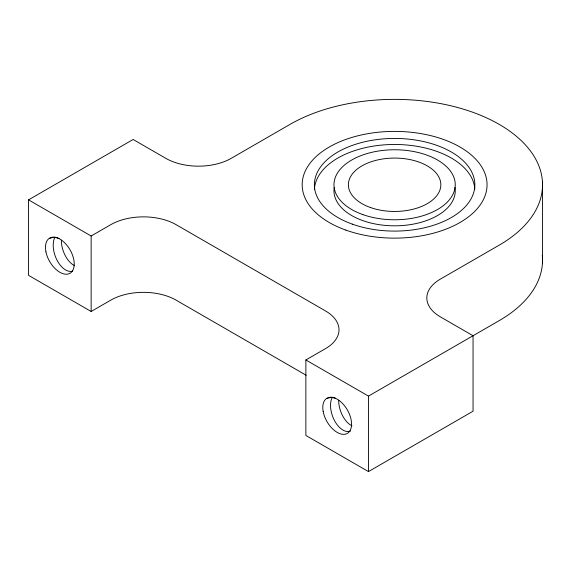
<?xml version="1.0" encoding="UTF-8"?>
<svg xmlns="http://www.w3.org/2000/svg" width="571" height="571" viewBox="0 0 571 571"><rect width="100%" height="100%" fill="white"/><g stroke="black" fill="none" stroke-linecap="round" stroke-linejoin="round"><path stroke-width="0.86" d="M28.55 199.857L133.143 139.474L165.826 158.345A46.222 26.687 0 0 0 231.191 158.345L290.025 124.378A147.91 85.393 0 0 1 499.204 124.378A147.91 85.393 0 0 1 499.204 245.152L440.369 279.112A46.222 26.687 0 0 0 440.369 316.855L473.052 335.727L473.052 411.206L368.466 471.589L305.87 435.452L305.87 359.966L325.477 348.645A46.222 26.687 0 0 0 325.477 310.91L176.125 224.681A46.222 26.687 0 0 0 110.76 224.681L91.146 236.001L28.55 199.857L28.55 275.343L91.146 311.481L110.76 300.16A46.222 26.687 0 0 1 176.125 300.16L306.227 375.275M305.87 359.966L368.466 396.11L499.204 320.631A147.91 85.393 0 0 0 542.272 255.266M542.45 182.085L542.45 262.931M368.466 396.11L368.466 471.589M91.146 236.001L91.146 311.481M314.407 189.351A80.24 46.33 0 0 1 394.611 144.477A80.24 46.33 0 0 1 474.815 189.351M454.966 187.395A60.64 35.009 0 0 1 394.804 225.816A60.64 35.009 0 0 1 334.221 187.616M72.56 271.118A20.106 11.491 70.1 0 1 57.007 260.169A20.106 11.491 70.1 0 1 54.93 237.151M74.651 265.701A20.106 11.491 70.1 0 1 61.375 240.134M49.891 238.428A20.106 11.491 49.9 0 1 59.034 238.435M350.565 430.984A20.106 11.491 70.1 0 1 334.635 420.834A20.106 11.491 70.1 0 1 332.265 397.266M351.979 425.816A20.106 11.491 70.1 0 1 338.71 400.25M327.226 398.544A20.106 11.491 49.9 0 1 335.413 398.223M345.848 230.106A92.445 53.374 0 0 0 487.006 186.474A92.445 53.374 0 0 0 350.979 137.711A92.445 53.374 0 0 0 345.848 230.106M323.172 411.491A20.335 11.741 60 0 0 347.018 433.575A20.335 11.741 60 0 0 341.33 402.284A20.335 11.741 60 0 0 323.172 411.491M45.951 251.904A20.335 11.741 60 0 0 69.99 273.295A20.335 11.741 60 0 0 63.602 241.811A20.335 11.741 60 0 0 45.951 251.904M352.328 224.139A80.24 46.33 0 0 0 474.815 186.217A80.24 46.33 0 0 0 356.697 143.935A80.24 46.33 0 0 0 352.328 224.139M370.586 207.566A46.222 26.687 0 0 0 440.819 185.382A46.222 26.687 0 0 0 372.428 161.35A46.222 26.687 0 0 0 370.586 207.566M362.821 214.582A60.64 35.009 0 0 0 455.23 185.753A60.64 35.009 0 0 0 365.79 153.963A60.64 35.009 0 0 0 362.821 214.582"/></g></svg>
